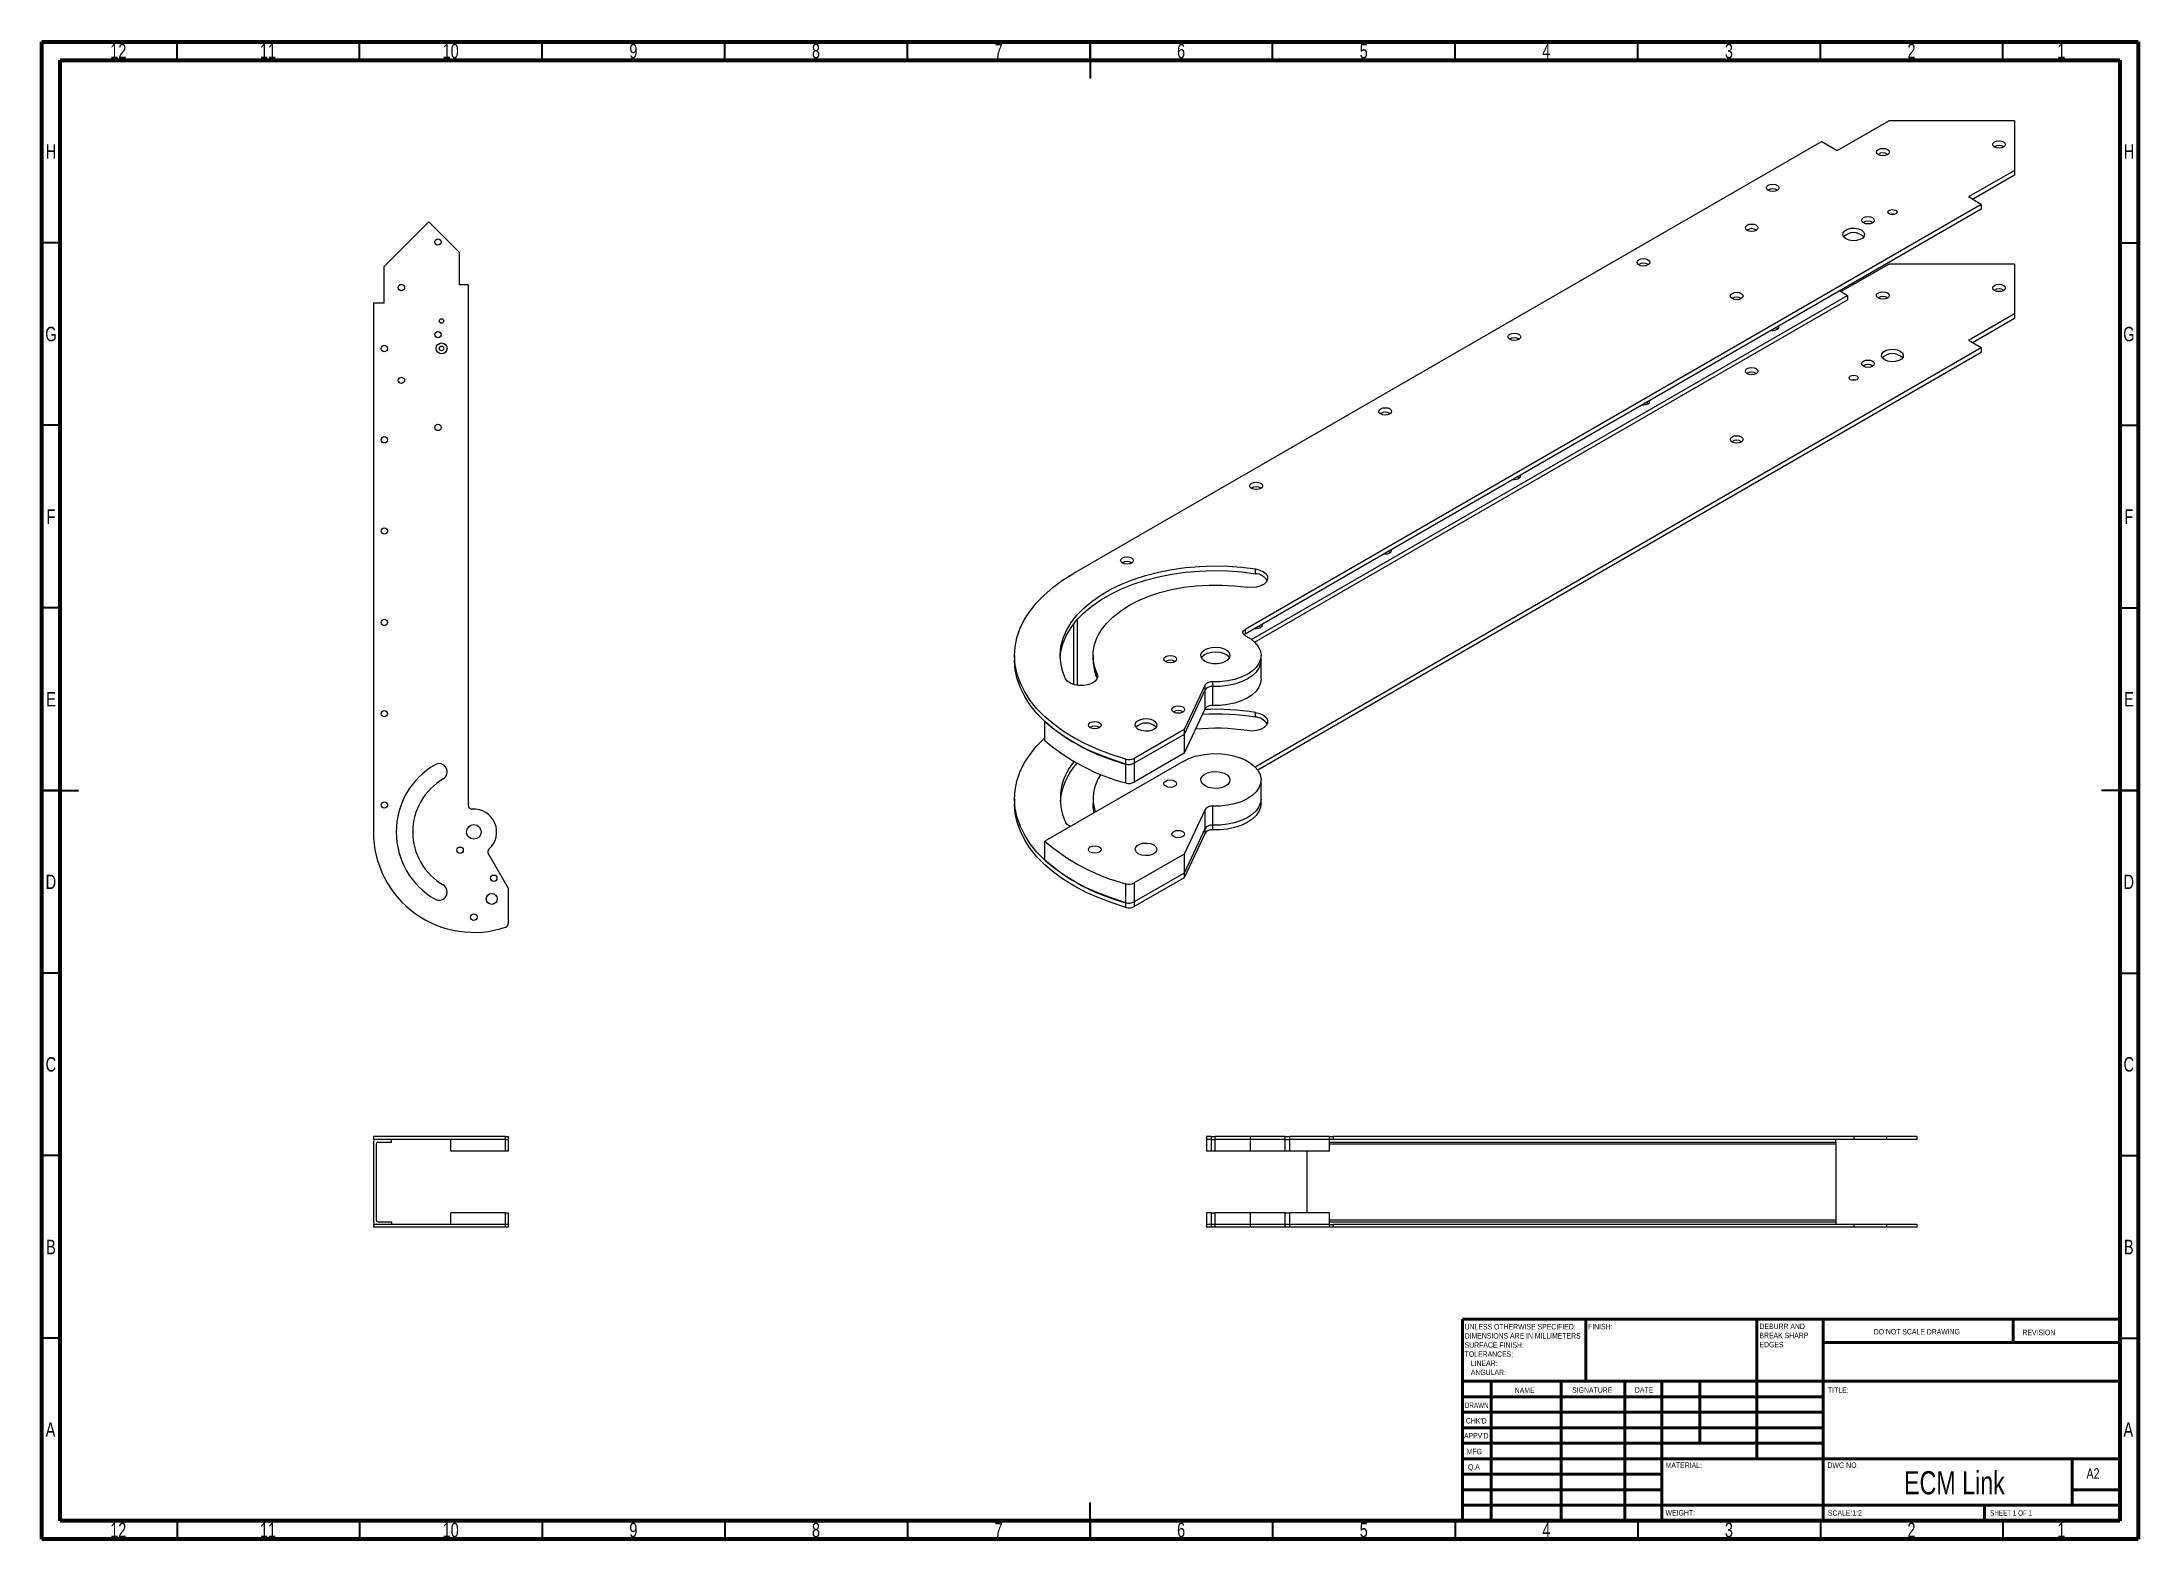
# Model space of a CAD drawing. Header units: inches. Extents: x 0.6 to 23.2, y 0.2 to 16.3.
import ezdxf

# ---------------------------------------------------------------- set-up
doc = ezdxf.new("R2010")
doc.units = ezdxf.units.IN
doc.header["$MEASUREMENT"] = 0
doc.styles.add('SLDTEXTSTYLE0', font='TXT', dxfattribs={"width": 0.75})
doc.styles.add('SLDTEXTSTYLE1', font='TXT', dxfattribs={"width": 0.686449})
doc.styles.add('SLDTEXTSTYLE2', font='TXT', dxfattribs={"width": 0.6875})

# ---------------------------------------------------------------- blocks, each defined once
blk = doc.blocks.new('SW_NOTE_0')
at = {"color": 0, "linetype": 'Continuous', "lineweight": 0, "attachment_point": 1, "style": 'SLDTEXTSTYLE0'}
for s, insert, char_height in [('UNLESS OTHERWISE SPECIFIED:', (0, 0.076), 0.05906), ('TOLERANCES:', (0, -0.219), 0.05906), ('SURFACE FINISH:', (0, -0.121), 0.05906), ('DIMENSIONS ARE IN MILLIMETERS', (0, -0.022), 0.05906), ('ANGULAR:', (0.066, -0.416), 0.0591), ('LINEAR:', (0.066, -0.318), 0.0591)]:
    blk.add_mtext(s, dxfattribs=dict(at, insert=insert, char_height=char_height))
blk = doc.blocks.new('SW_NOTE_1')
at = {"color": 0, "linetype": 'Continuous', "lineweight": 0, "attachment_point": 1, "style": 'SLDTEXTSTYLE0'}
for s, insert, char_height in [('DEBURR AND', (0, 0.076), 0.0591), ('BREAK SHARP', (0, -0.022), 0.05906), ('EDGES', (0, -0.121), 0.0591)]:
    blk.add_mtext(s, dxfattribs=dict(at, insert=insert, char_height=char_height))

msp = doc.modelspace()

# ---------------------------------------------------------------- linework, layer by layer
at = {"color": 7, "linetype": 'Continuous', "lineweight": 70}
for p, q in [((0.591, 0.197), (0.591, 16.339)), ((0.591, 16.339), (23.189, 16.339)), ((23.189, 16.339), (23.189, 0.197)), ((0.787, 0.394), (0.787, 16.142)), ((0.787, 16.142), (22.992, 16.142)), ((22.992, 16.142), (22.992, 0.394)), ((22.992, 0.394), (0.787, 0.394)), ((23.189, 0.197), (0.591, 0.197))]:
    msp.add_line(p, q, dxfattribs=at)
at = {"color": 7, "linetype": 'Continuous', "lineweight": 35}
for p, q in [((2.047, 16.142), (2.047, 16.339)), ((4.016, 16.142), (4.016, 16.339)), ((5.984, 16.142), (5.984, 16.339)), ((7.953, 16.142), (7.953, 16.339)), ((9.921, 16.142), (9.921, 16.339)), ((11.89, 16.339), (11.89, 15.945)), ((11.89, 16.142), (11.89, 16.339)), ((13.858, 16.142), (13.858, 16.339)), ((15.827, 16.142), (15.827, 16.339)), ((17.795, 16.142), (17.795, 16.339)), ((19.764, 16.142), (19.764, 16.339)), ((21.732, 16.142), (21.732, 16.339)), ((0.787, 14.173), (0.591, 14.173)), ((22.992, 14.173), (23.189, 14.173)), ((0.787, 12.205), (0.591, 12.205)), ((22.992, 12.205), (23.189, 12.205)), ((0.787, 10.236), (0.591, 10.236)), ((22.992, 10.236), (23.189, 10.236)), ((0.591, 8.268), (0.984, 8.268)), ((0.787, 8.268), (0.591, 8.268)), ((23.189, 8.268), (22.795, 8.268)), ((22.992, 8.268), (23.189, 8.268)), ((0.787, 6.299), (0.591, 6.299)), ((22.992, 6.299), (23.189, 6.299)), ((0.787, 4.331), (0.591, 4.331)), ((22.992, 4.331), (23.189, 4.331)), ((0.787, 2.362), (0.591, 2.362)), ((22.992, 2.362), (23.189, 2.362)), ((11.89, 0.197), (11.89, 0.591)), ((2.047, 0.394), (2.047, 0.197)), ((4.016, 0.394), (4.016, 0.197)), ((5.984, 0.394), (5.984, 0.197)), ((7.953, 0.394), (7.953, 0.197)), ((9.921, 0.394), (9.921, 0.197)), ((11.89, 0.394), (11.89, 0.197)), ((13.858, 0.394), (13.858, 0.197)), ((15.827, 0.394), (15.827, 0.197)), ((17.795, 0.394), (17.795, 0.197)), ((19.764, 0.394), (19.764, 0.197)), ((21.732, 0.394), (21.732, 0.197))]:
    msp.add_line(p, q, dxfattribs=at)
at = {"color": 7, "linetype": 'Continuous', "lineweight": 25}
for p, q in [((19.945, 15.168), (20.501, 15.489)), ((21.858, 15.489), (20.501, 15.489)), ((21.858, 15.489), (21.858, 14.954)), ((19.778, 15.264), (11.711, 10.607)), ((19.778, 15.264), (19.945, 15.168)), ((21.858, 14.954), (21.36, 14.667)), ((21.858, 14.954), (21.858, 14.903)), ((21.858, 14.903), (21.404, 14.641)), ((21.499, 14.586), (13.561, 10.004)), ((21.499, 14.535), (13.561, 9.953)), ((21.499, 14.586), (21.36, 14.667)), ((21.499, 14.586), (21.499, 14.535)), ((4.761, 14.399), (4.282, 13.919)), ((4.761, 14.399), (5.089, 14.071)), ((5.089, 14.071), (5.089, 13.719)), ((4.282, 13.525), (4.282, 13.919)), ((19.986, 13.646), (20.501, 13.943)), ((21.858, 13.943), (20.501, 13.943)), ((21.858, 13.943), (21.858, 13.408)), ((5.187, 13.719), (5.089, 13.719)), ((5.187, 13.719), (5.187, 8.106)), ((13.631, 9.897), (20.056, 13.606)), ((19.972, 13.654), (20.056, 13.606)), ((20.056, 13.606), (20.056, 13.557)), ((4.164, 13.525), (4.164, 7.821)), ((4.164, 13.525), (4.282, 13.525)), ((13.665, 9.868), (20.056, 13.557)), ((21.858, 13.408), (21.36, 13.121)), ((21.858, 13.357), (21.404, 13.095)), ((21.858, 13.408), (21.858, 13.357)), ((21.499, 13.04), (21.36, 13.121)), ((21.499, 13.04), (13.67, 8.521)), ((21.499, 12.989), (13.699, 8.487)), ((21.499, 13.04), (21.499, 12.989)), ((13.675, 10.605), (13.675, 10.656)), ((11.711, 10.062), (11.711, 9.41)), ((11.752, 10.112), (11.752, 9.401)), ((13.561, 9.953), (13.551, 9.946)), ((13.561, 10.004), (13.561, 9.953)), ((11.076, 9.723), (11.076, 9.672)), ((11.923, 9.723), (11.923, 9.672)), ((13.734, 9.672), (13.734, 9.723)), ((11.968, 9.475), (11.968, 9.526)), ((13.734, 9.468), (13.734, 9.672)), ((13.13, 9.406), (12.906, 8.924)), ((13.13, 9.355), (12.906, 8.873)), ((13.13, 9.355), (13.13, 9.406)), ((13.13, 9.151), (13.13, 9.355)), ((13.211, 9.44), (13.211, 9.389)), ((13.211, 9.389), (13.211, 9.184)), ((13.13, 9.151), (12.906, 8.669)), ((13.675, 9.059), (13.675, 9.11)), ((11.403, 8.808), (11.403, 9.012)), ((12.906, 8.924), (12.367, 8.613)), ((12.906, 8.873), (12.367, 8.562)), ((12.906, 8.924), (12.906, 8.873)), ((12.906, 8.873), (12.906, 8.669)), ((12.276, 8.553), (12.276, 8.604)), ((12.906, 8.669), (12.367, 8.358)), ((12.367, 8.613), (12.367, 8.562)), ((12.894, 8.582), (11.403, 7.722)), ((12.276, 8.349), (12.276, 8.553)), ((12.367, 8.562), (12.367, 8.358)), ((13.734, 8.177), (13.734, 8.381)), ((11.076, 8.177), (11.076, 8.126)), ((11.923, 8.177), (11.923, 8.126)), ((13.734, 8.126), (13.734, 8.177)), ((13.13, 8.064), (12.906, 7.582)), ((13.13, 7.86), (13.13, 8.064)), ((13.211, 8.098), (13.211, 7.894)), ((11.403, 7.517), (11.403, 7.722)), ((13.13, 7.86), (12.906, 7.378)), ((13.13, 7.809), (12.906, 7.327)), ((13.13, 7.809), (13.13, 7.86)), ((13.211, 7.894), (13.211, 7.843)), ((5.401, 7.587), (5.617, 7.213)), ((12.906, 7.582), (12.367, 7.271)), ((12.906, 7.582), (12.906, 7.378)), ((12.276, 7.058), (12.276, 7.263)), ((12.906, 7.378), (12.367, 7.067)), ((12.906, 7.327), (12.367, 7.016)), ((12.367, 7.271), (12.367, 7.067)), ((12.906, 7.378), (12.906, 7.327)), ((5.617, 7.213), (5.617, 6.832)), ((12.276, 7.007), (12.276, 7.058)), ((12.367, 7.067), (12.367, 7.016)), ((4.164, 4.536), (4.164, 4.505)), ((5.59, 4.536), (4.164, 4.536)), ((5.59, 4.505), (5.59, 4.536)), ((5.59, 4.536), (5.617, 4.536)), ((5.617, 4.536), (5.617, 4.505)), ((13.144, 4.536), (13.144, 4.505)), ((13.2, 4.536), (13.144, 4.536)), ((13.2, 4.505), (13.2, 4.536)), ((13.2, 4.536), (13.237, 4.536)), ((13.237, 4.536), (13.237, 4.505)), ((13.618, 4.536), (13.237, 4.536)), ((13.618, 4.536), (13.618, 4.505)), ((13.993, 4.536), (13.618, 4.536)), ((13.993, 4.505), (13.993, 4.536)), ((13.993, 4.536), (14.042, 4.536)), ((14.042, 4.536), (14.042, 4.505)), ((14.473, 4.536), (14.042, 4.536)), ((14.473, 4.505), (14.473, 4.536)), ((14.473, 4.536), (14.511, 4.536)), ((14.511, 4.536), (14.511, 4.505)), ((20.124, 4.536), (14.511, 4.536)), ((20.124, 4.536), (20.124, 4.505)), ((20.476, 4.536), (20.124, 4.536)), ((20.476, 4.536), (20.476, 4.505)), ((20.804, 4.536), (20.476, 4.536)), ((20.804, 4.536), (20.804, 4.505)), ((5.59, 4.505), (4.164, 4.505)), ((4.164, 4.485), (4.164, 3.609)), ((4.193, 4.456), (4.193, 3.639)), ((4.213, 4.475), (4.361, 4.475)), ((4.361, 4.475), (4.361, 4.505)), ((5, 4.38), (5, 4.505)), ((5.59, 4.505), (5, 4.505)), ((5.59, 4.38), (5, 4.38)), ((5.59, 4.38), (5.59, 4.505)), ((5.59, 4.505), (5.617, 4.505)), ((5.617, 4.38), (5.59, 4.38)), ((5.617, 4.505), (5.617, 4.38)), ((13.144, 4.505), (13.144, 4.38)), ((13.2, 4.505), (13.144, 4.505)), ((13.2, 4.38), (13.144, 4.38)), ((13.2, 4.38), (13.2, 4.505)), ((13.2, 4.505), (13.237, 4.505)), ((13.237, 4.38), (13.2, 4.38)), ((13.237, 4.505), (13.237, 4.38)), ((13.618, 4.505), (13.237, 4.505)), ((13.618, 4.38), (13.237, 4.38)), ((13.618, 4.505), (13.618, 4.38)), ((13.993, 4.505), (13.618, 4.505)), ((13.993, 4.38), (13.618, 4.38)), ((13.993, 4.38), (13.993, 4.505)), ((13.993, 4.505), (14.042, 4.505)), ((14.042, 4.38), (13.993, 4.38)), ((14.042, 4.505), (14.042, 4.38)), ((14.473, 4.505), (14.042, 4.505)), ((14.473, 4.38), (14.042, 4.38)), ((14.227, 4.38), (14.227, 3.714)), ((14.473, 4.38), (14.473, 4.505)), ((14.511, 4.505), (14.473, 4.505)), ((14.473, 4.475), (19.931, 4.475)), ((20.124, 4.505), (14.511, 4.505)), ((19.931, 4.475), (19.931, 4.505)), ((19.931, 4.475), (19.931, 4.456)), ((19.931, 4.456), (19.931, 3.639)), ((20.476, 4.505), (20.124, 4.505)), ((20.804, 4.505), (20.476, 4.505)), ((4.213, 3.619), (4.361, 3.619)), ((4.361, 3.619), (4.361, 3.589)), ((5.59, 3.714), (5, 3.714)), ((5, 3.589), (5, 3.714)), ((5.59, 3.589), (5.59, 3.714)), ((5.59, 3.714), (5.617, 3.714)), ((5.617, 3.714), (5.617, 3.589)), ((13.144, 3.714), (13.144, 3.589)), ((13.2, 3.714), (13.144, 3.714)), ((13.2, 3.589), (13.2, 3.714)), ((13.2, 3.714), (13.237, 3.714)), ((13.237, 3.714), (13.237, 3.589)), ((13.618, 3.714), (13.237, 3.714)), ((13.618, 3.714), (13.618, 3.589)), ((13.993, 3.714), (13.618, 3.714)), ((13.993, 3.589), (13.993, 3.714)), ((13.993, 3.714), (14.042, 3.714)), ((14.042, 3.714), (14.042, 3.589)), ((14.473, 3.714), (14.042, 3.714)), ((14.473, 3.589), (14.473, 3.714)), ((14.473, 3.619), (19.931, 3.619)), ((19.931, 3.639), (19.931, 3.619)), ((19.931, 3.619), (19.931, 3.589)), ((4.164, 3.589), (4.164, 3.558)), ((5.59, 3.589), (4.164, 3.589)), ((5.59, 3.558), (4.164, 3.558)), ((5.59, 3.589), (5, 3.589)), ((5.617, 3.589), (5.59, 3.589)), ((5.59, 3.558), (5.59, 3.589)), ((5.617, 3.558), (5.59, 3.558)), ((5.617, 3.589), (5.617, 3.558)), ((13.144, 3.589), (13.144, 3.558)), ((13.2, 3.589), (13.144, 3.589)), ((13.2, 3.558), (13.144, 3.558)), ((13.237, 3.589), (13.2, 3.589)), ((13.2, 3.558), (13.2, 3.589)), ((13.237, 3.558), (13.2, 3.558)), ((13.618, 3.589), (13.237, 3.589)), ((13.237, 3.589), (13.237, 3.558)), ((13.618, 3.558), (13.237, 3.558)), ((13.993, 3.589), (13.618, 3.589)), ((13.618, 3.589), (13.618, 3.558)), ((13.993, 3.558), (13.618, 3.558)), ((14.042, 3.589), (13.993, 3.589)), ((13.993, 3.558), (13.993, 3.589)), ((14.042, 3.558), (13.993, 3.558)), ((14.473, 3.589), (14.042, 3.589)), ((14.042, 3.589), (14.042, 3.558)), ((14.473, 3.558), (14.042, 3.558)), ((14.473, 3.558), (14.473, 3.589)), ((14.473, 3.589), (14.511, 3.589)), ((14.511, 3.558), (14.473, 3.558)), ((14.511, 3.589), (14.511, 3.558)), ((20.124, 3.589), (14.511, 3.589)), ((20.124, 3.558), (14.511, 3.558)), ((20.124, 3.589), (20.124, 3.558)), ((20.476, 3.589), (20.124, 3.589)), ((20.476, 3.558), (20.124, 3.558)), ((20.476, 3.589), (20.476, 3.558)), ((20.804, 3.589), (20.476, 3.589)), ((20.804, 3.558), (20.476, 3.558)), ((20.804, 3.589), (20.804, 3.558))]:
    msp.add_line(p, q, dxfattribs=at)
at = {"color": 8, "linetype": 'Continuous', "lineweight": 25}
for p, q in [((19.931, 4.456), (14.473, 4.456)), ((14.473, 3.639), (19.931, 3.639))]:
    msp.add_line(p, q, dxfattribs=at)
at = {"color": 7, "linetype": 'Continuous', "lineweight": 50}
for p, q in [((15.906, 2.569), (22.992, 2.569)), ((15.906, 2.569), (15.906, 0.394)), ((17.236, 1.9), (17.236, 2.569)), ((19.079, 2.569), (19.079, 1.063)), ((19.795, 2.569), (19.795, 0.394)), ((21.843, 2.318), (21.843, 2.569)), ((22.992, 2.318), (19.795, 2.318)), ((22.992, 1.9), (15.906, 1.9)), ((16.213, 1.9), (16.213, 0.394)), ((16.968, 1.9), (16.968, 0.394)), ((17.654, 1.9), (17.654, 0.394)), ((18.055, 0.394), (18.055, 1.9)), ((18.465, 1.23), (18.465, 1.9)), ((19.795, 1.732), (15.906, 1.732)), ((19.795, 1.565), (15.906, 1.565)), ((19.795, 1.398), (15.906, 1.398)), ((19.795, 1.23), (15.906, 1.23)), ((18.055, 1.063), (15.906, 1.063)), ((18.055, 1.063), (22.992, 1.063)), ((22.48, 0.561), (22.48, 1.063)), ((18.055, 0.896), (15.906, 0.896)), ((18.055, 0.728), (15.906, 0.728)), ((22.992, 0.728), (22.48, 0.728)), ((15.906, 0.561), (22.992, 0.561)), ((21.535, 0.394), (21.535, 0.561))]:
    msp.add_line(p, q, dxfattribs=at)
at = {"color": 7, "linetype": 'Continuous', "lineweight": 25, "flags": 128}
for points in [[(20.389, 15.123), (20.374, 15.136), (20.369, 15.151), (20.374, 15.167), (20.389, 15.18), (20.411, 15.188), (20.438, 15.191), (20.464, 15.188), (20.487, 15.18), (20.501, 15.167), (20.507, 15.151), (20.501, 15.136), (20.487, 15.123), (20.464, 15.115), (20.438, 15.112), (20.411, 15.115), (20.389, 15.123)], [(21.642, 15.204), (21.627, 15.217), (21.622, 15.232), (21.627, 15.247), (21.642, 15.26), (21.664, 15.269), (21.691, 15.272), (21.717, 15.269), (21.739, 15.26), (21.754, 15.247), (21.759, 15.232), (21.754, 15.217), (21.739, 15.204), (21.717, 15.195), (21.691, 15.192), (21.664, 15.195), (21.642, 15.204)], [(19.2, 14.738), (19.185, 14.751), (19.18, 14.766), (19.185, 14.781), (19.2, 14.794), (19.222, 14.803), (19.249, 14.806), (19.275, 14.803), (19.297, 14.794), (19.312, 14.781), (19.318, 14.766), (19.312, 14.751), (19.297, 14.738), (19.275, 14.729), (19.249, 14.726), (19.222, 14.729), (19.2, 14.738)], [(20.506, 14.484), (20.495, 14.493), (20.492, 14.504), (20.495, 14.515), (20.506, 14.524), (20.522, 14.53), (20.541, 14.532), (20.56, 14.53), (20.576, 14.524), (20.586, 14.515), (20.59, 14.504), (20.586, 14.493), (20.576, 14.484), (20.56, 14.478), (20.541, 14.475), (20.522, 14.478), (20.506, 14.484)], [(18.975, 14.307), (18.96, 14.32), (18.955, 14.335), (18.96, 14.35), (18.975, 14.363), (18.997, 14.372), (19.024, 14.375), (19.05, 14.372), (19.072, 14.363), (19.087, 14.35), (19.092, 14.335), (19.087, 14.32), (19.072, 14.307), (19.05, 14.298), (19.024, 14.295), (18.997, 14.298), (18.975, 14.307)], [(20.04, 14.215), (20.016, 14.234), (20.006, 14.257), (20.009, 14.28), (20.026, 14.302), (20.055, 14.319), (20.093, 14.329), (20.133, 14.331), (20.173, 14.325), (20.207, 14.311), (20.23, 14.292), (20.241, 14.269), (20.237, 14.245), (20.22, 14.224), (20.191, 14.207), (20.154, 14.197), (20.113, 14.195), (20.073, 14.201), (20.04, 14.215)], [(20.228, 14.387), (20.213, 14.4), (20.207, 14.415), (20.213, 14.431), (20.228, 14.444), (20.25, 14.452), (20.276, 14.455), (20.303, 14.452), (20.325, 14.444), (20.34, 14.431), (20.345, 14.415), (20.34, 14.4), (20.325, 14.387), (20.303, 14.379), (20.276, 14.376), (20.25, 14.379), (20.228, 14.387)], [(17.808, 13.934), (17.793, 13.947), (17.788, 13.962), (17.793, 13.977), (17.808, 13.99), (17.83, 13.999), (17.857, 14.002), (17.883, 13.999), (17.905, 13.99), (17.92, 13.977), (17.926, 13.962), (17.92, 13.947), (17.905, 13.934), (17.883, 13.925), (17.857, 13.922), (17.83, 13.925), (17.808, 13.934)], [(18.813, 13.571), (18.798, 13.584), (18.793, 13.599), (18.798, 13.614), (18.813, 13.627), (18.836, 13.636), (18.862, 13.639), (18.888, 13.636), (18.911, 13.627), (18.926, 13.614), (18.931, 13.599), (18.926, 13.584), (18.911, 13.571), (18.888, 13.562), (18.862, 13.559), (18.836, 13.562), (18.813, 13.571)], [(20.389, 13.577), (20.374, 13.59), (20.369, 13.606), (20.374, 13.621), (20.389, 13.634), (20.411, 13.642), (20.438, 13.645), (20.464, 13.642), (20.487, 13.634), (20.501, 13.621), (20.507, 13.606), (20.501, 13.59), (20.487, 13.577), (20.464, 13.569), (20.438, 13.566), (20.411, 13.569), (20.389, 13.577)], [(21.642, 13.658), (21.627, 13.671), (21.622, 13.686), (21.627, 13.701), (21.642, 13.714), (21.664, 13.723), (21.691, 13.726), (21.717, 13.723), (21.739, 13.714), (21.754, 13.701), (21.759, 13.686), (21.754, 13.671), (21.739, 13.658), (21.717, 13.649), (21.691, 13.646), (21.664, 13.649), (21.642, 13.658)], [(16.416, 13.131), (16.401, 13.143), (16.396, 13.159), (16.401, 13.174), (16.416, 13.187), (16.438, 13.195), (16.465, 13.198), (16.491, 13.195), (16.513, 13.187), (16.528, 13.174), (16.534, 13.159), (16.528, 13.143), (16.513, 13.131), (16.491, 13.122), (16.465, 13.119), (16.438, 13.122), (16.416, 13.131)], [(19.236, 13.229), (19.249, 13.228), (19.275, 13.231), (19.297, 13.24), (19.312, 13.253), (19.318, 13.268), (19.316, 13.275)], [(19.281, 13.255), (19.297, 13.248), (19.303, 13.244)], [(19.281, 13.255), (19.297, 13.248), (19.303, 13.244)], [(20.228, 12.841), (20.213, 12.854), (20.207, 12.87), (20.213, 12.885), (20.228, 12.898), (20.25, 12.906), (20.276, 12.909), (20.303, 12.906), (20.325, 12.898), (20.34, 12.885), (20.345, 12.87), (20.34, 12.854), (20.325, 12.841), (20.303, 12.833), (20.276, 12.83), (20.25, 12.833), (20.228, 12.841)], [(20.457, 12.91), (20.434, 12.929), (20.423, 12.952), (20.427, 12.976), (20.444, 12.997), (20.473, 13.014), (20.51, 13.024), (20.551, 13.026), (20.591, 13.02), (20.624, 13.006), (20.648, 12.987), (20.658, 12.964), (20.655, 12.94), (20.638, 12.919), (20.609, 12.902), (20.571, 12.892), (20.53, 12.89), (20.491, 12.896), (20.457, 12.91)], [(18.975, 12.761), (18.96, 12.774), (18.955, 12.789), (18.96, 12.804), (18.975, 12.817), (18.997, 12.826), (19.024, 12.829), (19.05, 12.826), (19.072, 12.817), (19.087, 12.804), (19.092, 12.789), (19.087, 12.774), (19.072, 12.761), (19.05, 12.752), (19.024, 12.749), (18.997, 12.752), (18.975, 12.761)], [(20.088, 12.697), (20.078, 12.706), (20.074, 12.717), (20.078, 12.728), (20.088, 12.737), (20.104, 12.743), (20.123, 12.745), (20.142, 12.743), (20.158, 12.737), (20.169, 12.728), (20.172, 12.717), (20.169, 12.706), (20.158, 12.697), (20.142, 12.691), (20.123, 12.688), (20.104, 12.691), (20.088, 12.697)], [(17.844, 12.425), (17.857, 12.425), (17.883, 12.428), (17.905, 12.436), (17.92, 12.449), (17.926, 12.465), (17.924, 12.472)], [(17.889, 12.451), (17.905, 12.444), (17.912, 12.44)], [(17.889, 12.451), (17.905, 12.444), (17.912, 12.44)], [(15.024, 12.327), (15.009, 12.34), (15.004, 12.355), (15.009, 12.37), (15.024, 12.383), (15.046, 12.392), (15.073, 12.395), (15.099, 12.392), (15.122, 12.383), (15.136, 12.37), (15.142, 12.355), (15.136, 12.34), (15.122, 12.327), (15.099, 12.318), (15.073, 12.315), (15.046, 12.318), (15.024, 12.327)], [(18.813, 12.025), (18.798, 12.038), (18.793, 12.053), (18.798, 12.068), (18.813, 12.081), (18.836, 12.09), (18.862, 12.093), (18.888, 12.09), (18.911, 12.081), (18.926, 12.068), (18.931, 12.053), (18.926, 12.038), (18.911, 12.025), (18.888, 12.016), (18.862, 12.013), (18.836, 12.016), (18.813, 12.025)], [(13.632, 11.523), (13.617, 11.536), (13.612, 11.552), (13.617, 11.567), (13.632, 11.58), (13.655, 11.588), (13.681, 11.591), (13.707, 11.588), (13.73, 11.58), (13.745, 11.567), (13.75, 11.552), (13.745, 11.536), (13.73, 11.523), (13.707, 11.515), (13.681, 11.512), (13.655, 11.515), (13.632, 11.523)], [(16.452, 11.622), (16.465, 11.621), (16.491, 11.624), (16.513, 11.633), (16.528, 11.646), (16.534, 11.661), (16.533, 11.668)], [(16.497, 11.648), (16.513, 11.641), (16.52, 11.637)], [(16.497, 11.648), (16.513, 11.641), (16.52, 11.637)], [(15.06, 10.818), (15.073, 10.818), (15.099, 10.821), (15.122, 10.829), (15.136, 10.842), (15.142, 10.857), (15.141, 10.865)], [(11.626, 9.473), (11.593, 9.559), (11.574, 9.646), (11.569, 9.734), (11.577, 9.822), (11.6, 9.909), (11.636, 9.994), (11.685, 10.078), (11.747, 10.158), (11.822, 10.234), (11.909, 10.307), (12.006, 10.374), (12.114, 10.437), (12.231, 10.493), (12.356, 10.543), (12.489, 10.586), (12.628, 10.622), (12.772, 10.65), (12.92, 10.671), (13.071, 10.684), (13.223, 10.689), (13.375, 10.686), (13.526, 10.675), (13.675, 10.656)], [(11.569, 9.698), (11.577, 9.771), (11.6, 9.858), (11.636, 9.943), (11.685, 10.026), (11.747, 10.107), (11.822, 10.183), (11.909, 10.256), (12.006, 10.323), (12.114, 10.386), (12.231, 10.442), (12.356, 10.492), (12.489, 10.535), (12.628, 10.571), (12.772, 10.599), (12.92, 10.62), (13.071, 10.633), (13.223, 10.638), (13.375, 10.635), (13.526, 10.624), (13.675, 10.605)], [(12.24, 10.72), (12.225, 10.733), (12.22, 10.748), (12.225, 10.763), (12.24, 10.776), (12.263, 10.785), (12.289, 10.788), (12.315, 10.785), (12.338, 10.776), (12.353, 10.763), (12.358, 10.748), (12.353, 10.733), (12.338, 10.72), (12.315, 10.711), (12.289, 10.708), (12.263, 10.711), (12.24, 10.72)], [(13.675, 10.656), (13.721, 10.645), (13.76, 10.626), (13.788, 10.602), (13.804, 10.574), (13.805, 10.545), (13.792, 10.517), (13.766, 10.492), (13.728, 10.473), (13.683, 10.46), (13.633, 10.455), (13.583, 10.459)], [(15.105, 10.844), (15.122, 10.837), (15.128, 10.833)], [(15.105, 10.844), (15.122, 10.837), (15.128, 10.833)], [(12.276, 8.604), (12.127, 8.652), (11.984, 8.706), (11.849, 8.766), (11.722, 8.833), (11.605, 8.905), (11.499, 8.982), (11.403, 9.063), (11.318, 9.149), (11.246, 9.238), (11.186, 9.331), (11.139, 9.425), (11.105, 9.522), (11.084, 9.62), (11.076, 9.718), (11.083, 9.817), (11.102, 9.915), (11.135, 10.012), (11.181, 10.107), (11.24, 10.199), (11.311, 10.289), (11.394, 10.375), (11.489, 10.457), (11.595, 10.535), (11.711, 10.607)], [(11.968, 9.526), (11.939, 9.604), (11.925, 9.683), (11.925, 9.763), (11.939, 9.842), (11.968, 9.92), (12.01, 9.996), (12.067, 10.069), (12.136, 10.138), (12.217, 10.202), (12.309, 10.262), (12.412, 10.315), (12.523, 10.362), (12.643, 10.402), (12.769, 10.434), (12.9, 10.459), (13.035, 10.475), (13.173, 10.483), (13.311, 10.483), (13.448, 10.475), (13.583, 10.459)], [(13.565, 9.937), (13.554, 9.944), (13.546, 9.952), (13.54, 9.961), (13.538, 9.97), (13.539, 9.979), (13.543, 9.988), (13.551, 9.997), (13.561, 10.004)], [(13.668, 10.015), (13.681, 10.014), (13.707, 10.017), (13.73, 10.026), (13.745, 10.039), (13.75, 10.054), (13.749, 10.061)], [(13.713, 10.041), (13.73, 10.034), (13.736, 10.03)], [(13.713, 10.041), (13.73, 10.034), (13.736, 10.03)], [(12.706, 9.655), (12.691, 9.668), (12.686, 9.683), (12.691, 9.698), (12.706, 9.711), (12.728, 9.72), (12.755, 9.723), (12.781, 9.72), (12.803, 9.711), (12.818, 9.698), (12.824, 9.683), (12.818, 9.668), (12.803, 9.655), (12.781, 9.646), (12.755, 9.643), (12.728, 9.646), (12.706, 9.655)], [(13.13, 9.659), (13.103, 9.681), (13.087, 9.706), (13.085, 9.733), (13.097, 9.76), (13.122, 9.782), (13.158, 9.8), (13.201, 9.811), (13.248, 9.814), (13.294, 9.809), (13.335, 9.796), (13.369, 9.777), (13.39, 9.753), (13.399, 9.727), (13.394, 9.7), (13.375, 9.675), (13.345, 9.654), (13.305, 9.64), (13.259, 9.633), (13.213, 9.634), (13.168, 9.643), (13.13, 9.659)], [(13.091, 9.698), (13.097, 9.708), (13.122, 9.731), (13.158, 9.749), (13.201, 9.76), (13.248, 9.763), (13.294, 9.758), (13.335, 9.745), (13.369, 9.726), (13.39, 9.702), (13.393, 9.698)], [(13.091, 9.698), (13.097, 9.708), (13.122, 9.731), (13.158, 9.749), (13.201, 9.76), (13.248, 9.763), (13.294, 9.758), (13.335, 9.745), (13.369, 9.726), (13.39, 9.702), (13.393, 9.698)], [(13.565, 9.937), (13.622, 9.904), (13.668, 9.865), (13.703, 9.822), (13.725, 9.777), (13.734, 9.73), (13.729, 9.683), (13.711, 9.637), (13.68, 9.594), (13.637, 9.554), (13.583, 9.518), (13.52, 9.489), (13.449, 9.465), (13.372, 9.449), (13.292, 9.441), (13.211, 9.44)], [(12.276, 8.553), (12.127, 8.601), (11.984, 8.655), (11.849, 8.715), (11.722, 8.782), (11.605, 8.853), (11.499, 8.93), (11.403, 9.012), (11.318, 9.098), (11.246, 9.187), (11.186, 9.28), (11.139, 9.374), (11.105, 9.471), (11.084, 9.569), (11.076, 9.667), (11.076, 9.672)], [(11.968, 9.526), (11.974, 9.497), (11.965, 9.468), (11.943, 9.442), (11.91, 9.421), (11.866, 9.406), (11.818, 9.398), (11.767, 9.399), (11.719, 9.408), (11.678, 9.424), (11.645, 9.446), (11.626, 9.473)], [(13.734, 9.672), (13.729, 9.633), (13.711, 9.587), (13.681, 9.543), (13.638, 9.503), (13.584, 9.468), (13.52, 9.438), (13.449, 9.415), (13.373, 9.398), (13.292, 9.39), (13.211, 9.389)], [(13.734, 9.672), (13.729, 9.632), (13.711, 9.586), (13.68, 9.543), (13.637, 9.503), (13.583, 9.467), (13.52, 9.438), (13.449, 9.414), (13.372, 9.398), (13.292, 9.39), (13.211, 9.389)], [(13.734, 9.468), (13.729, 9.429), (13.711, 9.383), (13.681, 9.339), (13.638, 9.299), (13.584, 9.264), (13.52, 9.234), (13.449, 9.21), (13.373, 9.194), (13.292, 9.185), (13.211, 9.184)], [(12.41, 8.927), (12.387, 8.946), (12.376, 8.969), (12.38, 8.993), (12.397, 9.014), (12.426, 9.031), (12.463, 9.041), (12.504, 9.043), (12.544, 9.037), (12.577, 9.023), (12.601, 9.004), (12.611, 8.981), (12.608, 8.958), (12.591, 8.936), (12.562, 8.919), (12.524, 8.909), (12.483, 8.907), (12.444, 8.913), (12.41, 8.927)], [(12.792, 9.112), (12.777, 9.125), (12.772, 9.14), (12.777, 9.155), (12.792, 9.168), (12.814, 9.177), (12.841, 9.18), (12.867, 9.177), (12.89, 9.168), (12.904, 9.155), (12.91, 9.14), (12.904, 9.125), (12.89, 9.112), (12.867, 9.103), (12.841, 9.1), (12.814, 9.103), (12.792, 9.112)], [(13.675, 9.11), (13.721, 9.099), (13.76, 9.08), (13.788, 9.056), (13.804, 9.028), (13.805, 8.999), (13.792, 8.971), (13.766, 8.946), (13.728, 8.927), (13.683, 8.914), (13.633, 8.909), (13.583, 8.913)], [(12.276, 7.058), (12.127, 7.106), (11.984, 7.16), (11.849, 7.22), (11.722, 7.287), (11.605, 7.359), (11.499, 7.436), (11.403, 7.517), (11.318, 7.603), (11.246, 7.692), (11.186, 7.785), (11.139, 7.879), (11.105, 7.976), (11.084, 8.074), (11.076, 8.173), (11.083, 8.271), (11.102, 8.369), (11.135, 8.466), (11.181, 8.561), (11.24, 8.653), (11.311, 8.743), (11.394, 8.829), (11.403, 8.837)], [(11.893, 8.944), (11.878, 8.957), (11.873, 8.973), (11.878, 8.988), (11.893, 9.001), (11.915, 9.009), (11.942, 9.012), (11.968, 9.009), (11.99, 9.001), (12.005, 8.988), (12.01, 8.973), (12.005, 8.957), (11.99, 8.944), (11.968, 8.936), (11.942, 8.933), (11.915, 8.936), (11.893, 8.944)], [(12.894, 8.582), (12.956, 8.613), (13.026, 8.637), (13.103, 8.654), (13.183, 8.663), (13.264, 8.665), (13.345, 8.659), (13.424, 8.645), (13.497, 8.624), (13.563, 8.597), (13.62, 8.563), (13.667, 8.524), (13.702, 8.482), (13.725, 8.436), (13.734, 8.39), (13.729, 8.342), (13.711, 8.296), (13.681, 8.253), (13.638, 8.213), (13.584, 8.177), (13.52, 8.147), (13.449, 8.124), (13.373, 8.108), (13.292, 8.099), (13.211, 8.098)], [(12.706, 8.313), (12.691, 8.326), (12.686, 8.341), (12.691, 8.356), (12.706, 8.369), (12.728, 8.378), (12.755, 8.381), (12.781, 8.378), (12.803, 8.369), (12.818, 8.356), (12.824, 8.341), (12.818, 8.326), (12.803, 8.313), (12.781, 8.304), (12.755, 8.301), (12.728, 8.304), (12.706, 8.313)], [(13.13, 8.317), (13.103, 8.339), (13.087, 8.364), (13.085, 8.392), (13.097, 8.418), (13.122, 8.441), (13.158, 8.458), (13.201, 8.469), (13.248, 8.472), (13.294, 8.467), (13.335, 8.455), (13.369, 8.435), (13.39, 8.411), (13.399, 8.385), (13.394, 8.358), (13.375, 8.333), (13.345, 8.312), (13.305, 8.298), (13.259, 8.291), (13.213, 8.292), (13.168, 8.301), (13.13, 8.317)], [(13.734, 8.177), (13.729, 8.138), (13.711, 8.092), (13.681, 8.049), (13.638, 8.008), (13.584, 7.973), (13.52, 7.943), (13.449, 7.92), (13.373, 7.903), (13.292, 7.895), (13.211, 7.894)], [(13.734, 8.177), (13.729, 8.137), (13.711, 8.091), (13.68, 8.048), (13.637, 8.008), (13.583, 7.973), (13.52, 7.943), (13.449, 7.92), (13.372, 7.903), (13.292, 7.895), (13.211, 7.894)], [(12.276, 7.007), (12.127, 7.055), (11.984, 7.109), (11.849, 7.169), (11.722, 7.236), (11.605, 7.308), (11.499, 7.385), (11.403, 7.466), (11.318, 7.552), (11.246, 7.641), (11.186, 7.734), (11.139, 7.828), (11.105, 7.925), (11.084, 8.023), (11.076, 8.121), (11.076, 8.126)], [(11.676, 7.879), (11.645, 7.901), (11.626, 7.927)], [(11.934, 8.028), (11.925, 8.086), (11.923, 8.126)], [(13.734, 8.126), (13.729, 8.086), (13.711, 8.04), (13.68, 7.997), (13.637, 7.957), (13.583, 7.922), (13.52, 7.892), (13.449, 7.869), (13.372, 7.852), (13.292, 7.844), (13.211, 7.843)], [(12.41, 7.585), (12.387, 7.605), (12.376, 7.628), (12.38, 7.651), (12.397, 7.673), (12.426, 7.689), (12.463, 7.699), (12.504, 7.701), (12.544, 7.695), (12.577, 7.682), (12.601, 7.662), (12.611, 7.639), (12.608, 7.616), (12.591, 7.594), (12.562, 7.578), (12.524, 7.568), (12.483, 7.566), (12.444, 7.572), (12.41, 7.585)], [(12.792, 7.77), (12.777, 7.783), (12.772, 7.798), (12.777, 7.813), (12.792, 7.826), (12.814, 7.835), (12.841, 7.838), (12.867, 7.835), (12.89, 7.826), (12.904, 7.813), (12.91, 7.798), (12.904, 7.783), (12.89, 7.77), (12.867, 7.761), (12.841, 7.758), (12.814, 7.761), (12.792, 7.77)], [(11.893, 7.603), (11.878, 7.616), (11.873, 7.631), (11.878, 7.646), (11.893, 7.659), (11.915, 7.668), (11.942, 7.671), (11.968, 7.668), (11.99, 7.659), (12.005, 7.646), (12.01, 7.631), (12.005, 7.616), (11.99, 7.603), (11.968, 7.594), (11.942, 7.591), (11.915, 7.594), (11.893, 7.603)]]:
    msp.add_lwpolyline(points, dxfattribs=at)
at = {"color": 7, "linetype": 'Continuous', "lineweight": 25}
for centre, radius in [((4.86, 14.182), 0.0344), ((4.466, 13.69), 0.0344), ((4.899, 13.33), 0.0246), ((4.86, 13.182), 0.0344), ((4.282, 13.033), 0.0344), ((4.899, 13.034), 0.0591), ((4.899, 13.034), 0.0246), ((4.466, 12.69), 0.0344), ((4.86, 12.182), 0.0344), ((4.282, 12.049), 0.0344), ((4.282, 11.065), 0.0344), ((4.282, 10.08), 0.0344), ((4.282, 9.096), 0.0344), ((4.282, 8.112), 0.0344), ((5.247, 7.821), 0.0787), ((5.099, 7.624), 0.0344), ((5.462, 7.322), 0.0344), ((5.44, 7.099), 0.0591), ((5.247, 6.902), 0.0344)]:
    msp.add_circle(centre, radius, dxfattribs=at)
for centre, radius, start, end in [((20.438, 15.043), 0.0984, 57.5319, 122.4681), ((21.691, 15.123), 0.0984, 57.5319, 122.4681), ((19.249, 14.657), 0.0984, 57.5319, 122.4681), ((20.541, 14.4), 0.081, 74.5003, 105.4997), ((19.024, 14.227), 0.0984, 57.5319, 122.4681), ((20.123, 14.129), 0.154, 44.7011, 135.2989), ((20.276, 14.307), 0.0984, 57.5319, 122.4681), ((17.857, 13.854), 0.0984, 57.5319, 122.4681), ((18.862, 13.49), 0.0984, 57.5319, 122.4681), ((20.438, 13.497), 0.0984, 57.5319, 122.4681), ((21.691, 13.577), 0.0984, 57.5319, 122.4681), ((16.465, 13.05), 0.0984, 57.5319, 122.4681), ((20.541, 12.824), 0.154, 44.7011, 135.2989), ((19.024, 12.681), 0.0984, 57.5319, 122.4681), ((20.123, 12.613), 0.081, 74.5003, 105.4997), ((20.276, 12.761), 0.0984, 57.5319, 122.4681), ((15.073, 12.247), 0.0984, 57.5319, 122.4681), ((18.862, 11.945), 0.0984, 57.5319, 122.4681), ((13.681, 11.443), 0.0984, 57.5319, 122.4681), ((12.289, 10.639), 0.0984, 57.5319, 122.4681), ((13.667, 10.448), 0.157, 32.2463, 87.2795), ((12.386, 9.674), 0.463, 180.2508, 205.4428), ((12.755, 9.574), 0.0984, 57.5319, 122.4681), ((13.199, 9.354), 0.0861, 81.911, 143.1374), ((13.199, 9.303), 0.0861, 81.911, 143.1374), ((12.841, 9.031), 0.0984, 57.5319, 122.4681), ((13.242, 6.232), 2.86, 81.2935, 92.8255), ((13.242, 6.284), 2.859, 81.2923, 92.3444), ((13.199, 9.099), 0.0861, 81.911, 143.1374), ((13.667, 8.902), 0.157, 32.2463, 87.2795), ((12.82, 10.648), 2.164, 229.1016, 255.46), ((11.942, 8.864), 0.0984, 57.5319, 122.4681), ((12.494, 8.841), 0.154, 44.7011, 135.2989), ((13.242, 6.681), 2.258, 81.2966, 95.4658), ((12.82, 10.444), 2.164, 229.1016, 255.46), ((12.311, 8.723), 0.123, 253.6698, 297.0842), ((5.247, 7.821), 0.837, 120, 240), ((5.247, 7.821), 0.659, 120, 240), ((4.872, 8.469), 0.0886, 300, 120), ((12.253, 8.097), 0.686, 137.2921, 175.4259), ((12.178, 8.18), 0.608, 138.9712, 204.5456), ((12.392, 8.178), 0.468, 145.707, 197.7739), ((12.311, 8.672), 0.123, 253.6698, 297.0842), ((12.311, 8.467), 0.123, 253.6698, 297.0842), ((5.227, 8.106), 0.0394, 180, 273.9546), ((5.247, 7.821), 0.246, 311.3826, 93.9546), ((13.199, 8.013), 0.0861, 81.911, 143.1374), ((5.247, 7.821), 1.083, 180, 288.5205), ((12.82, 9.357), 2.164, 229.1016, 255.46), ((13.199, 7.808), 0.0861, 81.911, 143.1374), ((13.199, 7.757), 0.0861, 81.911, 143.1374), ((5.435, 7.607), 0.0394, 131.3826, 210.0023), ((12.82, 9.153), 2.164, 229.1016, 255.46), ((4.872, 7.173), 0.0886, 240, 60), ((12.311, 7.381), 0.123, 253.6698, 297.0842), ((12.311, 7.177), 0.123, 253.6698, 297.0842), ((12.311, 7.126), 0.123, 253.6698, 297.0842), ((5.578, 6.832), 0.0394, 288.5205, 0), ((4.184, 4.485), 0.0197, 90, 180), ((4.213, 4.456), 0.0197, 90, 180), ((4.213, 3.639), 0.0197, 180, 270), ((4.184, 3.609), 0.0197, 180, 270)]:
    msp.add_arc(centre, radius, start, end, dxfattribs=at)

# ---------------------------------------------------------------- block references
at = {"color": 7, "linetype": 'Continuous', "lineweight": 0}
for name, p in [('SW_NOTE_0', (15.929, 2.44)), ('SW_NOTE_1', (19.107, 2.444))]:
    msp.add_blockref(name, p, dxfattribs=at)

# ---------------------------------------------------------------- texts
for s, insert, char_height, attachment_point, style in [('12', (1.414, 16.318), 0.1562, 2, 'SLDTEXTSTYLE0'), ('11', (3.028, 16.318), 0.1562, 2, 'SLDTEXTSTYLE0'), ('10', (4.997, 16.318), 0.1562, 2, 'SLDTEXTSTYLE0'), ('9', (6.967, 16.318), 0.156, 2, 'SLDTEXTSTYLE0'), ('8', (8.935, 16.318), 0.156, 2, 'SLDTEXTSTYLE0'), ('7', (10.904, 16.318), 0.156, 2, 'SLDTEXTSTYLE0'), ('6', (12.872, 16.318), 0.156, 2, 'SLDTEXTSTYLE0'), ('5', (14.841, 16.318), 0.156, 2, 'SLDTEXTSTYLE0'), ('4', (16.809, 16.318), 0.156, 2, 'SLDTEXTSTYLE0'), ('3', (18.778, 16.318), 0.156, 2, 'SLDTEXTSTYLE0'), ('2', (20.746, 16.318), 0.156, 2, 'SLDTEXTSTYLE0'), ('1', (22.361, 16.318), 0.156, 2, 'SLDTEXTSTYLE0'), ('H', (0.689, 15.235), 0.156, 2, 'SLDTEXTSTYLE0'), ('H', (23.09, 15.235), 0.156, 2, 'SLDTEXTSTYLE0'), ('G', (0.688, 13.267), 0.156, 2, 'SLDTEXTSTYLE0'), ('G', (23.09, 13.267), 0.156, 2, 'SLDTEXTSTYLE0'), ('F', (0.687, 11.298), 0.156, 2, 'SLDTEXTSTYLE0'), ('F', (23.089, 11.298), 0.156, 2, 'SLDTEXTSTYLE0'), ('E', (0.689, 9.33), 0.156, 2, 'SLDTEXTSTYLE0'), ('E', (23.091, 9.33), 0.156, 2, 'SLDTEXTSTYLE0'), ('D', (0.687, 7.361), 0.156, 2, 'SLDTEXTSTYLE0'), ('D', (23.089, 7.361), 0.156, 2, 'SLDTEXTSTYLE0'), ('C', (0.687, 5.393), 0.156, 2, 'SLDTEXTSTYLE0'), ('C', (23.089, 5.393), 0.156, 2, 'SLDTEXTSTYLE0'), ('B', (0.688, 3.424), 0.156, 2, 'SLDTEXTSTYLE0'), ('B', (23.089, 3.424), 0.156, 2, 'SLDTEXTSTYLE0'), ('FINISH:', (17.259, 2.517), 0.0591, 1, 'SLDTEXTSTYLE0'), ('DO NOT SCALE DRAWING', (20.339, 2.462), 0.05906, 1, 'SLDTEXTSTYLE0'), ('REVISION', (21.942, 2.454), 0.0591, 1, 'SLDTEXTSTYLE0'), ('NAME', (16.469, 1.831), 0.0591, 1, 'SLDTEXTSTYLE0'), ('SIGNATURE', (17.088, 1.833), 0.0591, 1, 'SLDTEXTSTYLE0'), ('DATE', (17.764, 1.834), 0.0591, 1, 'SLDTEXTSTYLE0'), ('TITLE:', (19.846, 1.834), 0.0591, 1, 'SLDTEXTSTYLE0'), ('DRAWN', (15.931, 1.669), 0.0591, 1, 'SLDTEXTSTYLE1'), ('A', (0.683, 1.456), 0.156, 2, 'SLDTEXTSTYLE0'), ("CHK'D", (15.942, 1.502), 0.0591, 1, 'SLDTEXTSTYLE0'), ('A', (23.084, 1.456), 0.156, 2, 'SLDTEXTSTYLE0'), ("APPV'D", (15.921, 1.341), 0.0591, 1, 'SLDTEXTSTYLE0'), ('MFG', (15.95, 1.17), 0.0591, 1, 'SLDTEXTSTYLE0'), ('Q.A', (15.965, 1.004), 0.0591, 1, 'SLDTEXTSTYLE0'), ('MATERIAL:', (18.096, 1.023), 0.0591, 1, 'SLDTEXTSTYLE0'), ('DWG NO.', (19.841, 1.023), 0.0591, 1, 'SLDTEXTSTYLE0'), ('ECM Link', (21.209, 0.929), 0.25, 2, 'SLDTEXTSTYLE0'), ('A2', (22.633, 0.961), 0.1146, 1, 'SLDTEXTSTYLE0'), ('WEIGHT:', (18.095, 0.51), 0.059, 1, 'SLDTEXTSTYLE0'), ('SCALE:1:2', (19.845, 0.508), 0.0591, 1, 'SLDTEXTSTYLE0'), ('SHEET 1 OF 1', (21.594, 0.508), 0.05906, 1, 'SLDTEXTSTYLE2'), ('12', (1.414, 0.373), 0.1562, 2, 'SLDTEXTSTYLE0'), ('11', (3.028, 0.373), 0.1562, 2, 'SLDTEXTSTYLE0'), ('10', (4.997, 0.373), 0.1562, 2, 'SLDTEXTSTYLE0'), ('9', (6.967, 0.373), 0.156, 2, 'SLDTEXTSTYLE0'), ('8', (8.935, 0.373), 0.156, 2, 'SLDTEXTSTYLE0'), ('7', (10.904, 0.373), 0.156, 2, 'SLDTEXTSTYLE0'), ('6', (12.872, 0.373), 0.156, 2, 'SLDTEXTSTYLE0'), ('5', (14.841, 0.373), 0.156, 2, 'SLDTEXTSTYLE0'), ('4', (16.809, 0.373), 0.156, 2, 'SLDTEXTSTYLE0'), ('3', (18.778, 0.373), 0.156, 2, 'SLDTEXTSTYLE0'), ('2', (20.746, 0.373), 0.156, 2, 'SLDTEXTSTYLE0'), ('1', (22.361, 0.373), 0.156, 2, 'SLDTEXTSTYLE0')]:
    msp.add_mtext(s, dxfattribs=dict(at, insert=insert, char_height=char_height, attachment_point=attachment_point, style=style))

doc.saveas('drawing.dxf')
